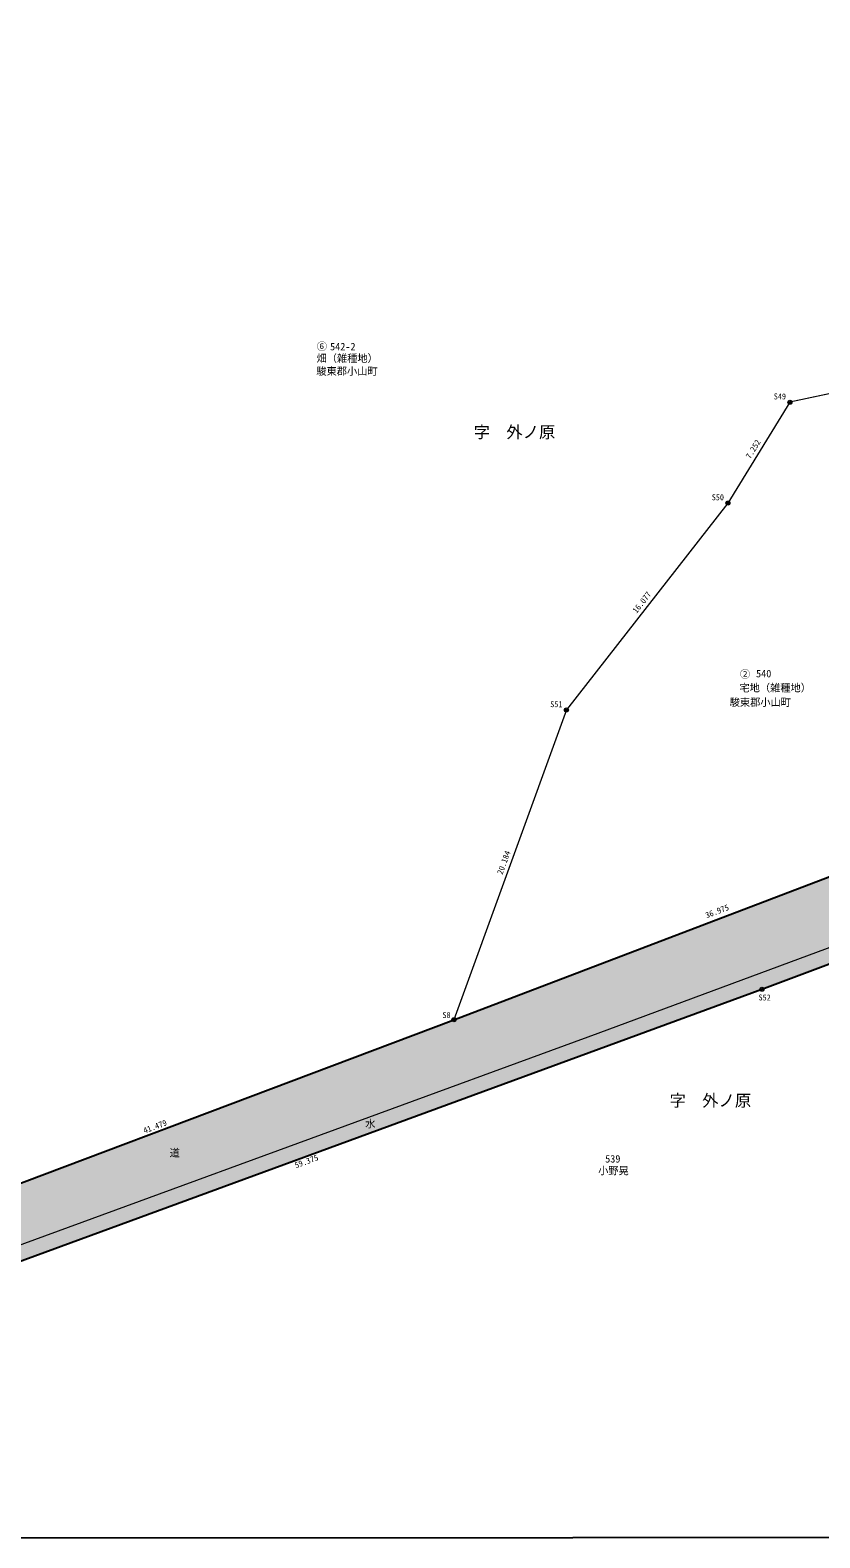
# Model space of a CAD drawing. Units: millimetres, scale not verified. Extents: x 5000 to 205306, y 5000 to 143512.
# Drawn here: x 71865 to 120252, y 5000 to 97334 of the extents above; entities that cross this region are included whole.
import ezdxf
from ezdxf.enums import TextEntityAlignment as Align

# ---------------------------------------------------------------- set-up
doc = ezdxf.new("R2010")
doc.units = ezdxf.units.MM
doc.header["$LTSCALE"] = 250
doc.header["$PDMODE"] = 32
doc.header["$PDSIZE"] = 125
for name, color, linetype, lineweight in [('プロットマーク', 5, 'Continuous', 13), ('ベクトルデータ', 5, 'Continuous', 13), ('図枠', 7, 'Continuous', 13), ('地番名', 5, 'Continuous', 13), ('測量図', 1, 'Continuous', 25), ('結線', 5, 'Continuous', 13)]:
    doc.layers.add(name, color=color, linetype=linetype, lineweight=lineweight)
for name, color, linetype in [('所在', 5, 'Continuous'), ('所有者', 5, 'Continuous'), ('求積表項目文字', 7, 'Continuous'), ('点名', 5, 'Continuous'), ('点間距離', 7, 'Continuous'), ('距離', 5, 'Continuous'), ('道・水路', 254, 'Continuous')]:
    doc.layers.add(name, color=color, linetype=linetype)
doc.styles.add('ＭＳ ゴシック', font='')
doc.styles.add('ＭＳ 明朝', font='')
doc.styles.get('ＭＳ ゴシック').set_extended_font_data('MS Gothic')
doc.styles.get('ＭＳ 明朝').set_extended_font_data('MS Mincho')

msp = doc.modelspace()

# ---------------------------------------------------------------- hatches: boundary and pattern name
at = {"layer": '道・水路'}
for color, points in [(256, [(118248.3, 124504.3), (120039.2, 124603.2), (122706.8, 124741.3), (150383.9, 126249.2), (161437.4, 126031.9), (164126.2, 126045.9), (179080, 125791.5), (185680.4, 126222.3), (191062.4, 126721.6), (191062.4, 117405.9), (190345.8, 117362.8), (190086.7, 118330.7), (182849.3, 118988.3), (178673.8, 118993.5), (154781.6, 119588.5), (142245.3, 119215.7), (127249.9, 118228.3), (120435, 117708), (107943.3, 116868.2), (99659.7, 116351.3), (62531.1, 113895.7), (62576, 113101), (62453.9, 113093.2), (62028.6, 112475.4), (60419.3, 110137.8), (59880.6, 109355.3), (59738.1, 101368.8), (59318.4, 94838), (55986.4, 20923.3), (59015, 22102.5), (97828.7, 36729.8), (132385.3, 49882.4), (145887.3, 54624.8), (148802.4, 51506), (106644.5, 35883.7), (44625.2, 13190.1), (42791.4, 12433.5), (38369.4, 10602.9), (38369.4, 14558.7), (43704.5, 16747.8), (51607.5, 19666), (52966.2, 23814.4), (53700.5, 47252.9), (53901.2, 52749.2), (56100.5, 102203), (56082.2, 103270.4), (54955.9, 112350.8), (53007.3, 111073.5), (48407.7, 108426.9), (41653.3, 102894.5), (39565.7, 101528.5), (39565.7, 104944.9), (40377.1, 105522.4), (49287, 112447.5), (50676.5, 113518.9), (57310.8, 117390.7), (58693.4, 119725.7), (61819.4, 127075.7), (68707.5, 143038.4), (71568.6, 143038.4), (64891.5, 127240.5), (64528.4, 126403.3), (62316, 121284.7)]), (7, [(106644.5, 35883.7), (148802.4, 51506), (148967.5, 50713.8), (116700.8, 38595.1), (60948.2, 18172.2), (59236.5, 17535.8), (44900.8, 12327), (44625.2, 13190.1)])]:
    msp.add_hatch(color=color, dxfattribs=at).paths.add_polyline_path(points)

# ---------------------------------------------------------------- linework, layer by layer
at = {"layer": 'プロットマーク'}
for centre in [(118419.1, 74547.8), (114619.1, 68370.5), (104722.5, 55700.3), (97828.7, 36729.8)]:
    msp.add_circle(centre, 125, dxfattribs=at)
at = {"layer": 'プロットマーク', "color": 1}
msp.add_circle((116700.8, 38595.1), 125, dxfattribs=at)
at = {"layer": 'プロットマーク'}
for p in [(118419.1, 74547.8), (114619.1, 68370.5), (104722.5, 55700.3), (97828.7, 36729.8)]:
    msp.add_point(p, dxfattribs=at)
at = {"layer": 'プロットマーク', "color": 1}
msp.add_point((116700.8, 38595.1), dxfattribs=at)
at = {"layer": '図枠', "lineweight": 25}
msp.add_lwpolyline([(5040.7, 5000), (205168.5, 5044), (205305.7, 143512), (5000, 143509.7)], close=True, dxfattribs=at)
at = {"layer": '測量図'}
msp.add_lwpolyline([(59236.5, 17535.8), (60948.2, 18172.2), (116700.8, 38595.1), (148967.5, 50713.8)], dxfattribs=at)
at = {"layer": '結線'}
for p, q in [((126272.8, 76223.2), (118419.1, 74547.8)), ((118419.1, 74547.8), (114619.1, 68370.5)), ((114619.1, 68370.5), (104722.5, 55700.3)), ((104722.5, 55700.3), (97828.7, 36729.8)), ((97828.7, 36729.8), (132385.3, 49882.4)), ((59015, 22102.5), (97828.7, 36729.8))]:
    msp.add_line(p, q, dxfattribs=at)

# ---------------------------------------------------------------- texts
at = {"layer": '地番名', "style": 'ＭＳ 明朝'}
for s, p in [('542-2', (90243.7, 77586.2)), ('540', (116342.8, 57564.2)), ('水', (92396.9, 29991.9)), ('道', (80411.1, 28213.2)), ('539', (107098.2, 27846.4))]:
    msp.add_text(s, height=458.2, dxfattribs=at).set_placement(p, align=Align.BOTTOM_LEFT)
at = {"layer": '所在', "style": 'ＭＳ 明朝'}
for p in [(99041.7, 72135.2), (111044.2, 31196.1)]:
    msp.add_text('字\u3000外ノ原', height=733.1, dxfattribs=at).set_placement(p, align=Align.BOTTOM_LEFT)
at = {"layer": '所有者', "style": 'ＭＳ 明朝'}
for s, p in [('駿東郡小山町', (89402.6, 76080.6)), ('畑（雑種地）', (89415.9, 76872.1)), ('宅地（雑種地）', (115329.4, 56688.4)), ('駿東郡小山町', (114727.9, 55805.4)), ('小野晃', (106669.2, 27119.1))]:
    msp.add_text(s, height=458.2, dxfattribs=at).set_placement(p, align=Align.BOTTOM_LEFT)
at = {"layer": '求積表項目文字', "style": 'ＭＳ ゴシック'}
for s, p in [('⑥', (89742.7, 77965.1)), ('②', (115668.9, 57893.1))]:
    msp.add_text(s, height=459, dxfattribs=at).set_placement(p, align=Align.MIDDLE_CENTER)
at = {"layer": '点名', "style": 'ＭＳ ゴシック'}
for s, p in [('S49', (118176.9, 74609.7)), ('S50', (114376.9, 68432.4)), ('S51', (104480.3, 55762.2))]:
    msp.add_text(s, height=366.6, dxfattribs=at).set_placement(p, align=Align.BOTTOM_RIGHT)
at = {"layer": '点名', "color": 1, "style": 'ＭＳ ゴシック'}
msp.add_text('S52', height=366.6, dxfattribs=at).set_placement((116496.8, 37800.2), align=Align.BOTTOM_LEFT)
at = {"layer": '点名', "style": 'ＭＳ ゴシック'}
msp.add_text('S8', height=366.6, dxfattribs=at).set_placement((97625.3, 37201.5), align=Align.TOP_RIGHT)
at = {"layer": '距離', "style": 'ＭＳ ゴシック'}
for s, rotation, p in [('7.252', 58.402, (116412.7, 71524.7)), ('16.077', 52.007, (109572.3, 62112.4)), ('20.184', 70.029, (101158.1, 46257.8))]:
    msp.add_text(s, height=366.6, rotation=rotation, dxfattribs=at).set_placement(p, align=Align.BOTTOM_CENTER)

# ---------------------------------------------------------------- next in the draw order: wipeouts: each hides what was drawn before it
for points in [[(113356.8, 42836.5), (114758.7, 43370.1), (114580.9, 43837.4), (113179, 43303.8)], [(78918.8, 29650.7), (80322.4, 30179.7), (80146.1, 30647.6), (78742.4, 30118.6)], [(88189.5, 27526.2), (89598, 28042.1), (89426, 28511.6), (88017.5, 27995.7)]]:
    msp.add_wipeout(points)

# ---------------------------------------------------------------- next in the draw order: linework, layer by layer
at = {"layer": 'ベクトルデータ'}
for points in [[(126272.8, 76223.2), (118419.1, 74547.8), (114619.1, 68370.5), (104722.5, 55700.3), (97828.7, 36729.8)], [(148802.4, 51506), (106644.5, 35883.7), (44625.2, 13190.1), (42791.4, 12433.5), (38369.4, 10602.9)]]:
    msp.add_lwpolyline(points, dxfattribs=at)
at = {"layer": '測量図'}
msp.add_lwpolyline([(59015, 22102.5), (97828.7, 36729.8), (132385.3, 49882.4), (145887.3, 54624.8), (149539.4, 55865.5), (149387.1, 56710.4), (162938.8, 60804), (173520.9, 63968.9), (166686.7, 87611.5), (159149.8, 82054.7), (153410.8, 91101.1), (147306.9, 97264.8), (144755.9, 99919.3), (133211.2, 112064.2), (128730.5, 111899.2), (119782.5, 110544.8), (107923.7, 109554.3), (99224.8, 110884.3), (78802.2, 111941.6), (72328.5, 112525.7), (62028.6, 112475.4)], dxfattribs=at)

# ---------------------------------------------------------------- next in the draw order: texts
at = {"layer": '点間距離', "color": 1, "style": 'ＭＳ ゴシック'}
for s, rotation, p in [('36.975', 20.837, (114057.8, 43103.3)), ('41.479', 20.649, (79620.6, 29915.2)), ('59.375', 20.118, (88893.7, 27784.2))]:
    msp.add_text(s, height=366.6, rotation=rotation, dxfattribs=at).set_placement(p, align=Align.BOTTOM_CENTER)

doc.saveas('drawing.dxf')
